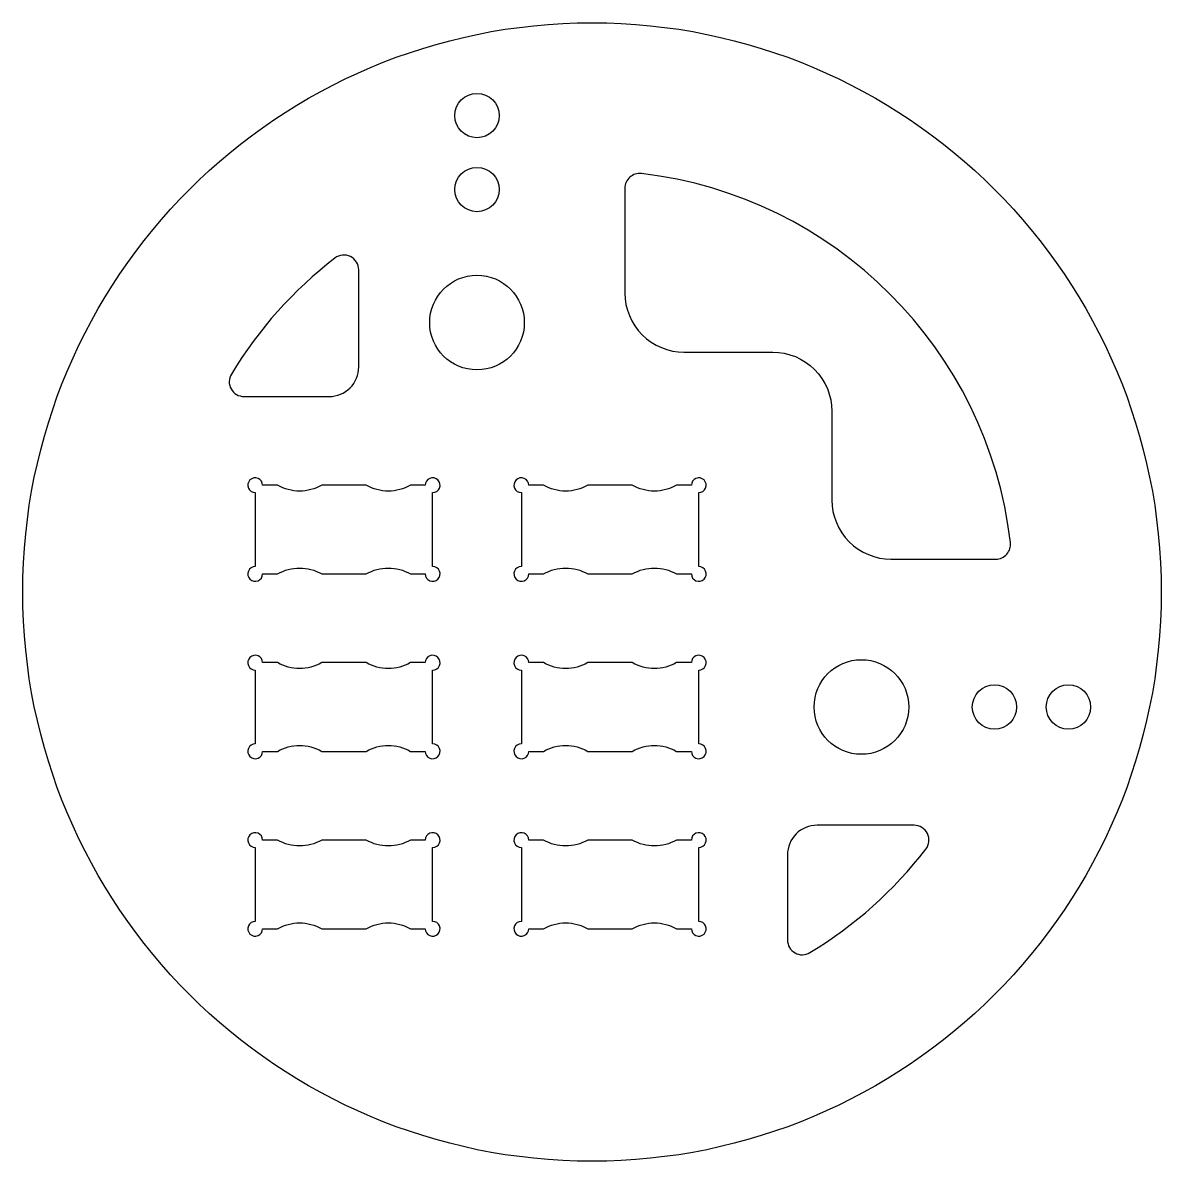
# Model space of a CAD drawing. Header units: millimetres. Extents: x -15.4 to 23.1, y -15.4 to 23.1.
import ezdxf

# ---------------------------------------------------------------- set-up
doc = ezdxf.new("R2010")
doc.units = ezdxf.units.MM

msp = doc.modelspace()

# ---------------------------------------------------------------- linework, layer by layer
for points in [[(12, 10), (12, 7, 0.414214), (14, 5), (17.544, 5, 0.449041), (18.041, 5.559, 0.346984), (5.559, 18.041, 0.449041), (5, 17.544), (5, 14, 0.414214), (7, 12), (10, 12, -0.414214)], [(-4, 11.5), (-4, 14.783, 0.622432), (-4.805, 15.18, 0.093033), (-8.307, 11.259, 0.584012), (-7.879, 10.5), (-5, 10.5, 0.414214)], [(-7.25, 7.5, 2.414214), (-7.5, 7.25), (-7.5, 4.75, 2.414214), (-7.25, 4.5), (-6.75, 4.5, -0.266667), (-5.25, 4.5), (-3.75, 4.5, -0.266667), (-2.25, 4.5), (-1.75, 4.5, 2.414214), (-1.5, 4.75), (-1.5, 7.25, 2.414214), (-1.75, 7.5), (-2.25, 7.5, -0.266667), (-3.75, 7.5), (-5.25, 7.5, -0.266667), (-6.75, 7.5)], [(1.75, 7.5, 2.414214), (1.5, 7.25), (1.5, 4.75, 2.414214), (1.75, 4.5), (2.25, 4.5, -0.266667), (3.75, 4.5), (5.25, 4.5, -0.266667), (6.75, 4.5), (7.25, 4.5, 2.414214), (7.5, 4.75), (7.5, 7.25, 2.414214), (7.25, 7.5), (6.75, 7.5, -0.266667), (5.25, 7.5), (3.75, 7.5, -0.266667), (2.25, 7.5)], [(-7.25, 1.5, 2.414214), (-7.5, 1.25), (-7.5, -1.25, 2.414214), (-7.25, -1.5), (-6.75, -1.5, -0.266667), (-5.25, -1.5), (-3.75, -1.5, -0.266667), (-2.25, -1.5), (-1.75, -1.5, 2.414214), (-1.5, -1.25), (-1.5, 1.25, 2.414214), (-1.75, 1.5), (-2.25, 1.5, -0.266667), (-3.75, 1.5), (-5.25, 1.5, -0.266667), (-6.75, 1.5)], [(1.75, 1.5, 2.414214), (1.5, 1.25), (1.5, -1.25, 2.414214), (1.75, -1.5), (2.25, -1.5, -0.266667), (3.75, -1.5), (5.25, -1.5, -0.266667), (6.75, -1.5), (7.25, -1.5, 2.414214), (7.5, -1.25), (7.5, 1.25, 2.414214), (7.25, 1.5), (6.75, 1.5, -0.266667), (5.25, 1.5), (3.75, 1.5, -0.266667), (2.25, 1.5)], [(10.5, -5), (10.5, -7.879, 0.584012), (11.259, -8.307, 0.093033), (15.18, -4.805, 0.622432), (14.783, -4), (11.5, -4, 0.414214)], [(-7.25, -4.5, 2.414214), (-7.5, -4.75), (-7.5, -7.25, 2.414214), (-7.25, -7.5), (-6.75, -7.5, -0.266667), (-5.25, -7.5), (-3.75, -7.5, -0.266667), (-2.25, -7.5), (-1.75, -7.5, 2.414214), (-1.5, -7.25), (-1.5, -4.75, 2.414214), (-1.75, -4.5), (-2.25, -4.5, -0.266667), (-3.75, -4.5), (-5.25, -4.5, -0.266667), (-6.75, -4.5)], [(1.75, -4.5, 2.414214), (1.5, -4.75), (1.5, -7.25, 2.414214), (1.75, -7.5), (2.25, -7.5, -0.266667), (3.75, -7.5), (5.25, -7.5, -0.266667), (6.75, -7.5), (7.25, -7.5, 2.414214), (7.5, -7.25), (7.5, -4.75, 2.414214), (7.25, -4.5), (6.75, -4.5, -0.266667), (5.25, -4.5), (3.75, -4.5, -0.266667), (2.25, -4.5)]]:
    msp.add_lwpolyline(points, format="xyb", close=True)
for centre, radius in [((3.889, 3.889), 19.25), ((0, 20), 0.75), ((0, 17.5), 0.75), ((0, 13), 1.6), ((13, 0), 1.6), ((17.5, 0), 0.75), ((20, 0), 0.75)]:
    msp.add_circle(centre, radius)

doc.saveas('drawing.dxf')
